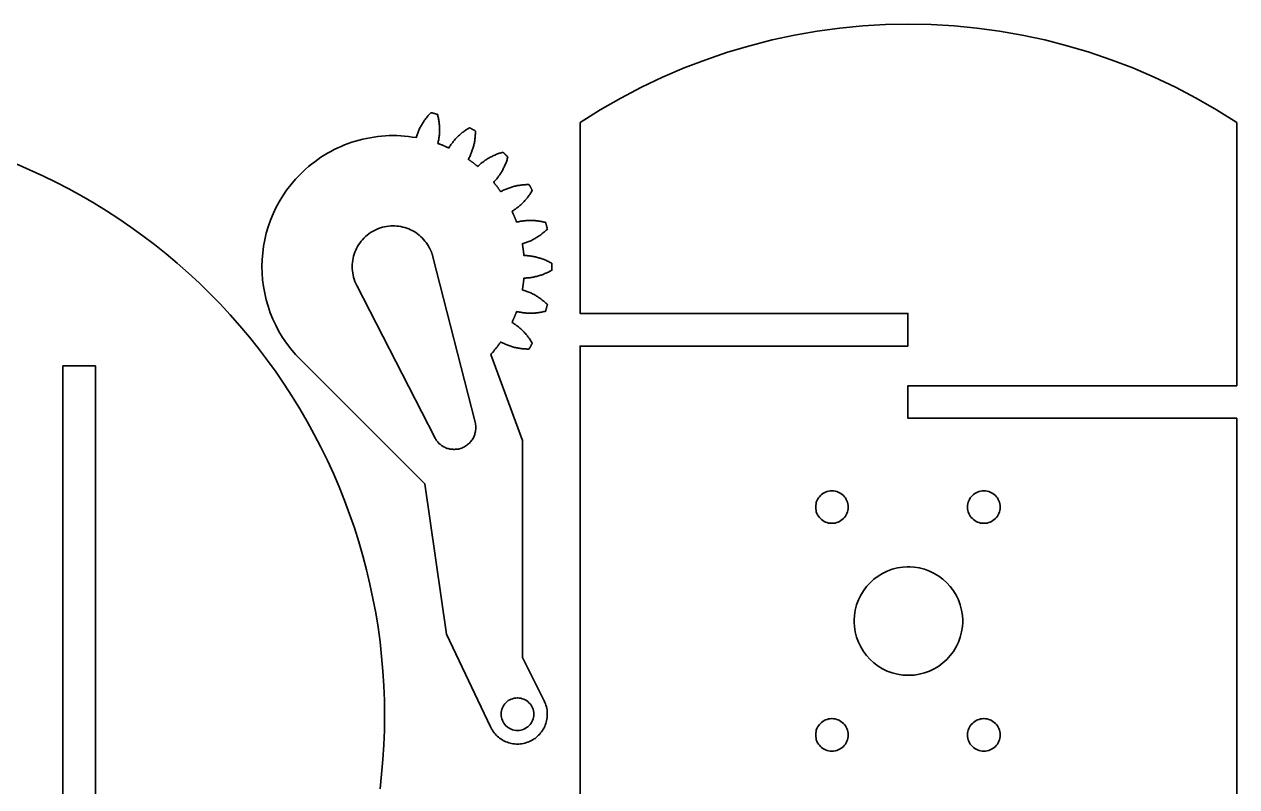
# Model space of a CAD drawing. Header units: millimetres. Extents: x 10 to 455, y -374 to -5.
# Drawn here: x 208.4 to 320.2, y -75.9 to -5.6 of the extents above; entities that cross this region are included whole.
import ezdxf

# ---------------------------------------------------------------- set-up
doc = ezdxf.new("R2010")
doc.units = ezdxf.units.MM
doc.header["$MEASUREMENT"] = 0
doc.layers.add('Layer 1', color=7, linetype='Continuous', lineweight=0)

msp = doc.modelspace()

# ---------------------------------------------------------------- linework, layer by layer
at = {"layer": 'Layer 1', "color": 7, "lineweight": 35}
for points in [[(259.66, -85.97), (259.66, -35.28), (289.86, -35.28), (289.86, -32.28), (259.66, -32.28), (259.66, -14.69), (261.51, -13.52), (263.4, -12.43), (265.32, -11.43), (267.26, -10.5), (269.24, -9.65), (271.24, -8.89), (273.25, -8.2), (275.29, -7.6), (277.35, -7.07), (279.42, -6.63), (281.5, -6.27), (283.6, -5.99), (285.69, -5.78), (287.8, -5.66), (289.91, -5.62), (292.01, -5.66), (294.12, -5.78), (296.22, -5.99), (298.31, -6.27), (300.39, -6.63), (302.46, -7.07), (304.52, -7.6), (306.56, -8.2), (308.58, -8.89), (310.58, -9.65), (312.55, -10.5), (314.5, -11.43), (316.42, -12.43), (318.3, -13.52), (320.16, -14.69), (320.16, -38.94), (289.86, -38.94), (289.86, -41.94), (289.86, -41.94), (320.16, -41.94), (320.16, -106.56)], [(207.69, -18.5), (208.92, -19.03), (210.14, -19.59), (211.35, -20.18), (212.54, -20.8), (213.72, -21.44), (214.88, -22.12), (216.03, -22.82), (217.16, -23.56), (218.27, -24.32), (219.36, -25.11), (220.44, -25.93), (221.5, -26.77), (222.54, -27.65), (223.56, -28.55), (224.55, -29.47), (225.29, -30.18), (225.53, -30.43), (225.77, -30.67), (226.49, -31.4), (227.41, -32.4), (228.31, -33.42), (229.19, -34.46), (230.03, -35.52), (230.85, -36.6), (231.64, -37.69), (232.4, -38.8), (233.13, -39.93), (233.84, -41.08), (234.51, -42.24), (235.16, -43.42), (235.78, -44.61), (236.37, -45.82), (236.93, -47.04), (237.45, -48.27), (237.95, -49.51), (238.42, -50.77), (238.86, -52.04), (239.26, -53.32), (239.64, -54.61), (239.98, -55.91), (240.29, -57.22), (240.57, -58.54), (240.82, -59.86), (241.04, -61.2), (241.22, -62.54), (241.37, -63.88), (241.49, -65.23), (241.57, -66.59), (241.62, -67.95), (241.64, -68.98), (241.64, -69.32), (241.64, -69.66), (241.62, -70.68), (241.57, -72.04), (241.49, -73.4), (241.37, -74.75), (241.22, -76.1)]]:
    msp.add_lwpolyline(points, dxfattribs=at)
msp.add_lwpolyline([(233.43, -36.05), (233, -35.55), (232.6, -35.02), (232.24, -34.49), (231.91, -33.93), (231.61, -33.37), (231.34, -32.8), (231.1, -32.21), (230.9, -31.62), (230.73, -31.01), (230.59, -30.41), (230.48, -29.8), (230.4, -29.18), (230.36, -28.56), (230.34, -27.94), (230.36, -27.32), (230.41, -26.71), (230.49, -26.09), (230.6, -25.48), (230.74, -24.88), (230.92, -24.28), (231.12, -23.69), (231.36, -23.11), (231.63, -22.55), (231.93, -21.99), (232.25, -21.45), (232.61, -20.92), (233, -20.41), (233.43, -19.91), (233.88, -19.44), (234.36, -18.98), (234.64, -18.74), (234.92, -18.51), (235.2, -18.29), (235.49, -18.08), (235.78, -17.88), (236.08, -17.69), (236.38, -17.51), (236.69, -17.34), (237, -17.18), (237.32, -17.02), (237.64, -16.88), (237.96, -16.75), (238.29, -16.62), (238.62, -16.5), (238.95, -16.4), (239.29, -16.3), (239.63, -16.22), (239.97, -16.14), (240.32, -16.08), (240.66, -16.02), (241.01, -15.97), (241.36, -15.94), (241.71, -15.91), (242.07, -15.89), (242.42, -15.89), (242.77, -15.89), (243.13, -15.91), (243.48, -15.93), (243.84, -15.97), (244.19, -16.02), (244.54, -16.07), (244.57, -15.99), (244.6, -15.9), (244.63, -15.82), (244.66, -15.73), (244.69, -15.65), (244.72, -15.56), (244.76, -15.48), (244.79, -15.4), (244.83, -15.31), (244.87, -15.23), (244.91, -15.15), (244.95, -15.07), (245, -14.99), (245.04, -14.91), (245.09, -14.84), (245.13, -14.76), (245.18, -14.68), (245.23, -14.61), (245.28, -14.53), (245.33, -14.46), (245.39, -14.39), (245.44, -14.31), (245.5, -14.24), (245.55, -14.17), (245.61, -14.1), (245.67, -14.03), (245.73, -13.97), (245.79, -13.9), (245.85, -13.84), (245.92, -13.77), (245.94, -13.78), (245.96, -13.78), (246, -13.79), (246.02, -13.8), (246.06, -13.8), (246.1, -13.82), (246.14, -13.83), (246.18, -13.84), (246.2, -13.84), (246.22, -13.85), (246.24, -13.85), (246.28, -13.86), (246.3, -13.87), (246.32, -13.87), (246.34, -13.88), (246.36, -13.89), (246.4, -13.9), (246.42, -13.9), (246.44, -13.91), (246.48, -13.92), (246.52, -13.93), (246.54, -14.02), (246.56, -14.11), (246.58, -14.2), (246.6, -14.28), (246.62, -14.37), (246.63, -14.46), (246.65, -14.55), (246.66, -14.64), (246.67, -14.73), (246.68, -14.82), (246.69, -14.91), (246.69, -15), (246.7, -15.09), (246.7, -15.18), (246.7, -15.27), (246.7, -15.36), (246.7, -15.45), (246.7, -15.54), (246.7, -15.63), (246.69, -15.72), (246.69, -15.81), (246.68, -15.9), (246.67, -15.99), (246.65, -16.08), (246.64, -16.17), (246.63, -16.26), (246.61, -16.35), (246.59, -16.44), (246.57, -16.52), (246.55, -16.61), (246.59, -16.63), (246.62, -16.64), (246.66, -16.65), (246.69, -16.66), (246.72, -16.68), (246.76, -16.69), (246.79, -16.7), (246.82, -16.71), (246.86, -16.73), (246.89, -16.74), (246.93, -16.75), (246.96, -16.77), (246.99, -16.78), (247.03, -16.8), (247.06, -16.81), (247.09, -16.82), (247.13, -16.84), (247.16, -16.85), (247.19, -16.86), (247.22, -16.88), (247.26, -16.89), (247.29, -16.91), (247.32, -16.92), (247.36, -16.94), (247.39, -16.95), (247.42, -16.97), (247.46, -16.98), (247.49, -17), (247.52, -17.01), (247.55, -17.03), (247.6, -16.95), (247.65, -16.87), (247.7, -16.8), (247.75, -16.72), (247.81, -16.65), (247.86, -16.58), (247.92, -16.51), (247.97, -16.44), (248.03, -16.37), (248.09, -16.3), (248.15, -16.23), (248.21, -16.16), (248.27, -16.1), (248.33, -16.03), (248.4, -15.97), (248.46, -15.91), (248.53, -15.85), (248.6, -15.79), (248.66, -15.73), (248.73, -15.67), (248.8, -15.61), (248.87, -15.56), (248.95, -15.5), (249.02, -15.45), (249.09, -15.4), (249.17, -15.35), (249.24, -15.3), (249.32, -15.25), (249.4, -15.2), (249.48, -15.16), (249.49, -15.17), (249.51, -15.18), (249.57, -15.21), (249.58, -15.22), (249.62, -15.24), (249.64, -15.25), (249.66, -15.26), (249.68, -15.27), (249.69, -15.28), (249.71, -15.29), (249.73, -15.3), (249.75, -15.31), (249.76, -15.32), (249.78, -15.33), (249.8, -15.34), (249.82, -15.35), (249.84, -15.36), (249.87, -15.38), (249.89, -15.39), (249.91, -15.4), (249.94, -15.42), (249.98, -15.45), (250.01, -15.47), (250.01, -15.56), (250.01, -15.65), (250.01, -15.74), (250, -15.83), (250, -15.92), (249.99, -16.01), (249.98, -16.1), (249.97, -16.19), (249.95, -16.28), (249.94, -16.37), (249.93, -16.46), (249.91, -16.55), (249.89, -16.63), (249.87, -16.72), (249.85, -16.81), (249.83, -16.9), (249.8, -16.98), (249.78, -17.07), (249.75, -17.15), (249.72, -17.24), (249.69, -17.33), (249.66, -17.41), (249.63, -17.49), (249.59, -17.58), (249.55, -17.66), (249.52, -17.74), (249.48, -17.83), (249.44, -17.91), (249.4, -17.99), (249.35, -18.07), (249.39, -18.09), (249.41, -18.11), (249.44, -18.13), (249.47, -18.15), (249.5, -18.17), (249.53, -18.19), (249.56, -18.21), (249.59, -18.24), (249.62, -18.26), (249.65, -18.28), (249.68, -18.3), (249.71, -18.32), (249.73, -18.34), (249.76, -18.37), (249.79, -18.39), (249.82, -18.41), (249.85, -18.43), (249.88, -18.45), (249.91, -18.48), (249.93, -18.5), (249.96, -18.52), (249.99, -18.54), (250.02, -18.57), (250.05, -18.59), (250.07, -18.61), (250.1, -18.63), (250.13, -18.66), (250.16, -18.68), (250.19, -18.7), (250.21, -18.73), (250.28, -18.66), (250.35, -18.6), (250.42, -18.54), (250.49, -18.49), (250.55, -18.43), (250.63, -18.37), (250.7, -18.32), (250.77, -18.26), (250.84, -18.21), (250.92, -18.16), (250.99, -18.11), (251.07, -18.06), (251.15, -18.01), (251.22, -17.97), (251.3, -17.92), (251.38, -17.88), (251.46, -17.84), (251.54, -17.8), (251.62, -17.76), (251.7, -17.72), (251.79, -17.68), (251.87, -17.65), (251.95, -17.61), (252.04, -17.58), (252.12, -17.55), (252.21, -17.52), (252.29, -17.49), (252.38, -17.47), (252.47, -17.44), (252.56, -17.42), (252.57, -17.43), (252.58, -17.45), (252.61, -17.47), (252.63, -17.49), (252.66, -17.52), (252.67, -17.53), (252.69, -17.55), (252.7, -17.56), (252.72, -17.58), (252.73, -17.59), (252.75, -17.6), (252.76, -17.62), (252.79, -17.65), (252.81, -17.66), (252.82, -17.68), (252.83, -17.69), (252.85, -17.71), (252.89, -17.75), (252.91, -17.77), (252.92, -17.78), (252.94, -17.8), (252.95, -17.81), (252.97, -17.83), (252.98, -17.84), (252.99, -17.85), (252.97, -17.94), (252.94, -18.03), (252.92, -18.12), (252.89, -18.2), (252.86, -18.29), (252.83, -18.37), (252.8, -18.46), (252.76, -18.54), (252.73, -18.62), (252.69, -18.71), (252.65, -18.79), (252.61, -18.87), (252.57, -18.95), (252.53, -19.03), (252.49, -19.11), (252.44, -19.19), (252.4, -19.26), (252.35, -19.34), (252.3, -19.42), (252.25, -19.49), (252.2, -19.57), (252.15, -19.64), (252.09, -19.71), (252.04, -19.79), (251.98, -19.86), (251.93, -19.93), (251.87, -20), (251.81, -20.06), (251.75, -20.13), (251.69, -20.2), (251.71, -20.22), (251.73, -20.25), (251.75, -20.28), (251.78, -20.31), (251.8, -20.34), (251.82, -20.36), (251.84, -20.39), (251.87, -20.42), (251.89, -20.45), (251.91, -20.48), (251.94, -20.5), (251.96, -20.53), (251.98, -20.56), (252, -20.59), (252.02, -20.62), (252.04, -20.65), (252.07, -20.68), (252.09, -20.7), (252.11, -20.73), (252.13, -20.76), (252.15, -20.79), (252.18, -20.82), (252.2, -20.85), (252.22, -20.88), (252.24, -20.91), (252.26, -20.94), (252.28, -20.97), (252.3, -21), (252.32, -21.03), (252.34, -21.06), (252.42, -21.01), (252.5, -20.97), (252.58, -20.93), (252.67, -20.89), (252.75, -20.86), (252.83, -20.82), (252.92, -20.79), (253, -20.75), (253.08, -20.72), (253.17, -20.69), (253.26, -20.66), (253.34, -20.64), (253.43, -20.61), (253.51, -20.59), (253.6, -20.56), (253.69, -20.54), (253.78, -20.52), (253.87, -20.5), (253.95, -20.49), (254.04, -20.47), (254.13, -20.46), (254.22, -20.44), (254.31, -20.43), (254.4, -20.42), (254.49, -20.41), (254.58, -20.41), (254.67, -20.4), (254.76, -20.4), (254.85, -20.4), (254.94, -20.4), (254.97, -20.43), (254.99, -20.47), (255.01, -20.5), (255.02, -20.52), (255.03, -20.54), (255.04, -20.56), (255.05, -20.57), (255.06, -20.59), (255.07, -20.61), (255.08, -20.63), (255.09, -20.65), (255.11, -20.68), (255.12, -20.7), (255.13, -20.72), (255.14, -20.74), (255.15, -20.75), (255.16, -20.77), (255.17, -20.79), (255.19, -20.83), (255.2, -20.84), (255.21, -20.86), (255.22, -20.88), (255.23, -20.9), (255.24, -20.92), (255.25, -20.93), (255.21, -21.01), (255.16, -21.09), (255.11, -21.17), (255.06, -21.24), (255.01, -21.32), (254.96, -21.39), (254.91, -21.46), (254.85, -21.54), (254.8, -21.61), (254.74, -21.68), (254.68, -21.75), (254.62, -21.81), (254.56, -21.88), (254.5, -21.95), (254.44, -22.01), (254.38, -22.08), (254.31, -22.14), (254.25, -22.2), (254.18, -22.26), (254.11, -22.32), (254.04, -22.38), (253.97, -22.44), (253.9, -22.5), (253.83, -22.55), (253.76, -22.6), (253.69, -22.66), (253.61, -22.71), (253.54, -22.76), (253.46, -22.81), (253.38, -22.86), (253.4, -22.89), (253.41, -22.92), (253.43, -22.95), (253.44, -22.99), (253.46, -23.02), (253.47, -23.05), (253.49, -23.09), (253.5, -23.12), (253.52, -23.15), (253.53, -23.19), (253.54, -23.22), (253.56, -23.25), (253.57, -23.29), (253.59, -23.32), (253.6, -23.35), (253.62, -23.39), (253.63, -23.42), (253.64, -23.45), (253.66, -23.49), (253.67, -23.52), (253.68, -23.55), (253.7, -23.59), (253.71, -23.62), (253.72, -23.65), (253.74, -23.69), (253.75, -23.72), (253.76, -23.75), (253.77, -23.79), (253.78, -23.82), (253.8, -23.86), (253.89, -23.84), (253.97, -23.82), (254.06, -23.8), (254.15, -23.78), (254.24, -23.77), (254.33, -23.76), (254.42, -23.74), (254.51, -23.73), (254.6, -23.73), (254.69, -23.72), (254.78, -23.71), (254.87, -23.71), (254.96, -23.71), (255.05, -23.7), (255.14, -23.71), (255.23, -23.71), (255.32, -23.71), (255.41, -23.72), (255.5, -23.72), (255.59, -23.73), (255.68, -23.74), (255.77, -23.75), (255.86, -23.76), (255.95, -23.78), (256.04, -23.79), (256.13, -23.81), (256.22, -23.83), (256.3, -23.85), (256.39, -23.87), (256.48, -23.89), (256.49, -23.93), (256.5, -23.95), (256.5, -23.97), (256.51, -23.99), (256.51, -24.01), (256.53, -24.05), (256.53, -24.07), (256.54, -24.09), (256.54, -24.11), (256.55, -24.15), (256.56, -24.17), (256.56, -24.19), (256.57, -24.21), (256.57, -24.23), (256.58, -24.25), (256.58, -24.27), (256.59, -24.31), (256.6, -24.33), (256.6, -24.35), (256.61, -24.37), (256.62, -24.39), (256.62, -24.41), (256.63, -24.43), (256.63, -24.45), (256.64, -24.47), (256.64, -24.49), (256.58, -24.56), (256.51, -24.62), (256.44, -24.68), (256.38, -24.74), (256.31, -24.8), (256.24, -24.86), (256.17, -24.91), (256.1, -24.97), (256.03, -25.02), (255.95, -25.08), (255.88, -25.13), (255.8, -25.18), (255.73, -25.23), (255.65, -25.28), (255.57, -25.32), (255.5, -25.37), (255.42, -25.41), (255.34, -25.46), (255.26, -25.5), (255.18, -25.54), (255.1, -25.58), (255.01, -25.62), (254.93, -25.65), (254.85, -25.69), (254.76, -25.72), (254.68, -25.75), (254.59, -25.78), (254.51, -25.81), (254.42, -25.84), (254.33, -25.87), (254.34, -25.9), (254.35, -25.94), (254.35, -25.97), (254.36, -26.01), (254.37, -26.04), (254.37, -26.08), (254.38, -26.11), (254.38, -26.15), (254.39, -26.19), (254.39, -26.22), (254.4, -26.26), (254.4, -26.29), (254.41, -26.33), (254.41, -26.36), (254.42, -26.4), (254.42, -26.44), (254.43, -26.47), (254.43, -26.51), (254.44, -26.54), (254.44, -26.58), (254.44, -26.62), (254.45, -26.65), (254.45, -26.69), (254.46, -26.72), (254.46, -26.76), (254.46, -26.8), (254.47, -26.83), (254.47, -26.87), (254.47, -26.9), (254.48, -26.94), (254.57, -26.94), (254.66, -26.95), (254.75, -26.95), (254.84, -26.96), (254.93, -26.97), (255.02, -26.98), (255.11, -26.99), (255.2, -27), (255.29, -27.02), (255.38, -27.04), (255.46, -27.05), (255.55, -27.07), (255.64, -27.1), (255.73, -27.12), (255.81, -27.14), (255.9, -27.17), (255.99, -27.19), (256.07, -27.22), (256.16, -27.25), (256.24, -27.28), (256.33, -27.31), (256.41, -27.35), (256.49, -27.38), (256.58, -27.42), (256.66, -27.46), (256.74, -27.5), (256.82, -27.54), (256.9, -27.58), (256.98, -27.62), (257.06, -27.67), (257.06, -27.69), (257.06, -27.73), (257.06, -27.77), (257.06, -27.81), (257.06, -27.83), (257.06, -27.9), (257.06, -27.92), (257.06, -27.94), (257.06, -27.96), (257.06, -28), (257.06, -28.02), (257.06, -28.04), (257.06, -28.06), (257.06, -28.12), (257.06, -28.14), (257.06, -28.19), (257.06, -28.23), (257.06, -28.27), (257.06, -28.29), (256.98, -28.33), (256.9, -28.38), (256.82, -28.42), (256.74, -28.46), (256.66, -28.5), (256.58, -28.54), (256.49, -28.57), (256.41, -28.61), (256.33, -28.64), (256.24, -28.68), (256.16, -28.71), (256.07, -28.74), (255.99, -28.76), (255.9, -28.79), (255.81, -28.82), (255.73, -28.84), (255.64, -28.86), (255.55, -28.88), (255.46, -28.9), (255.38, -28.92), (255.29, -28.94), (255.2, -28.95), (255.11, -28.97), (255.02, -28.98), (254.93, -28.99), (254.84, -29), (254.75, -29), (254.66, -29.01), (254.57, -29.02), (254.48, -29.02), (254.47, -29.05), (254.47, -29.09), (254.47, -29.13), (254.46, -29.16), (254.46, -29.2), (254.46, -29.23), (254.45, -29.27), (254.45, -29.31), (254.44, -29.34), (254.44, -29.38), (254.44, -29.41), (254.43, -29.45), (254.43, -29.49), (254.42, -29.52), (254.42, -29.56), (254.41, -29.59), (254.41, -29.63), (254.4, -29.66), (254.4, -29.7), (254.39, -29.74), (254.39, -29.77), (254.38, -29.81), (254.38, -29.84), (254.37, -29.88), (254.37, -29.91), (254.36, -29.95), (254.35, -29.99), (254.35, -30.02), (254.34, -30.06), (254.33, -30.09), (254.42, -30.12), (254.51, -30.15), (254.59, -30.18), (254.68, -30.21), (254.76, -30.24), (254.85, -30.27), (254.93, -30.31), (255.01, -30.34), (255.1, -30.38), (255.18, -30.42), (255.26, -30.46), (255.34, -30.5), (255.42, -30.54), (255.5, -30.59), (255.57, -30.63), (255.65, -30.68), (255.73, -30.73), (255.8, -30.78), (255.88, -30.83), (255.95, -30.88), (256.03, -30.93), (256.1, -30.99), (256.17, -31.04), (256.24, -31.1), (256.31, -31.16), (256.38, -31.22), (256.44, -31.28), (256.51, -31.34), (256.58, -31.4), (256.64, -31.46), (256.64, -31.49), (256.63, -31.5), (256.63, -31.53), (256.62, -31.55), (256.62, -31.57), (256.61, -31.59), (256.6, -31.6), (256.59, -31.65), (256.59, -31.67), (256.58, -31.69), (256.58, -31.7), (256.57, -31.73), (256.57, -31.75), (256.56, -31.77), (256.56, -31.79), (256.55, -31.8), (256.54, -31.85), (256.54, -31.86), (256.53, -31.89), (256.53, -31.9), (256.51, -31.95), (256.51, -31.96), (256.5, -31.98), (256.5, -32), (256.49, -32.02), (256.48, -32.06), (256.39, -32.09), (256.3, -32.11), (256.22, -32.13), (256.13, -32.15), (256.04, -32.16), (255.95, -32.18), (255.86, -32.19), (255.77, -32.21), (255.68, -32.22), (255.59, -32.23), (255.5, -32.24), (255.41, -32.24), (255.32, -32.25), (255.23, -32.25), (255.14, -32.25), (255.05, -32.25), (254.96, -32.25), (254.87, -32.25), (254.78, -32.25), (254.69, -32.24), (254.6, -32.23), (254.51, -32.22), (254.42, -32.21), (254.33, -32.2), (254.24, -32.19), (254.15, -32.17), (254.06, -32.16), (253.97, -32.14), (253.89, -32.12), (253.8, -32.1), (253.78, -32.14), (253.77, -32.17), (253.76, -32.2), (253.75, -32.24), (253.74, -32.27), (253.72, -32.3), (253.71, -32.34), (253.7, -32.37), (253.68, -32.4), (253.67, -32.44), (253.66, -32.47), (253.64, -32.5), (253.63, -32.54), (253.62, -32.57), (253.6, -32.61), (253.59, -32.64), (253.57, -32.67), (253.56, -32.7), (253.54, -32.74), (253.53, -32.77), (253.52, -32.8), (253.5, -32.84), (253.49, -32.87), (253.47, -32.9), (253.46, -32.94), (253.44, -32.97), (253.43, -33), (253.41, -33.04), (253.4, -33.07), (253.38, -33.1), (253.46, -33.15), (253.54, -33.2), (253.61, -33.25), (253.69, -33.3), (253.76, -33.35), (253.83, -33.41), (253.9, -33.46), (253.97, -33.52), (254.04, -33.58), (254.11, -33.63), (254.18, -33.69), (254.25, -33.75), (254.31, -33.82), (254.38, -33.88), (254.44, -33.94), (254.5, -34.01), (254.56, -34.08), (254.62, -34.14), (254.68, -34.21), (254.74, -34.28), (254.8, -34.35), (254.85, -34.42), (254.91, -34.49), (254.96, -34.57), (255.01, -34.64), (255.06, -34.72), (255.11, -34.79), (255.16, -34.87), (255.21, -34.95), (255.25, -35.02), (255.24, -35.04), (255.23, -35.06), (255.22, -35.08), (255.21, -35.1), (255.2, -35.11), (255.19, -35.13), (255.16, -35.19), (255.15, -35.2), (255.14, -35.22), (255.13, -35.24), (255.12, -35.26), (255.11, -35.28), (255.09, -35.31), (255.08, -35.33), (255.07, -35.35), (255.06, -35.37), (255.05, -35.38), (255.04, -35.4), (255.03, -35.42), (255.02, -35.44), (255.01, -35.45), (254.99, -35.49), (254.97, -35.53), (254.94, -35.56), (254.85, -35.56), (254.76, -35.56), (254.67, -35.55), (254.58, -35.55), (254.49, -35.54), (254.4, -35.54), (254.31, -35.53), (254.22, -35.51), (254.13, -35.5), (254.04, -35.49), (253.95, -35.47), (253.87, -35.45), (253.78, -35.44), (253.69, -35.42), (253.6, -35.4), (253.51, -35.37), (253.43, -35.35), (253.34, -35.32), (253.26, -35.3), (253.17, -35.27), (253.08, -35.24), (253, -35.2), (252.92, -35.17), (252.83, -35.14), (252.75, -35.1), (252.67, -35.06), (252.58, -35.03), (252.5, -34.99), (252.42, -34.95), (252.34, -34.9), (252.32, -34.94), (252.29, -34.98), (252.26, -35.02), (252.23, -35.06), (252.2, -35.1), (252.17, -35.14), (252.14, -35.18), (252.11, -35.22), (252.08, -35.26), (252.05, -35.3), (252.03, -35.34), (251.99, -35.38), (251.97, -35.41), (251.94, -35.45), (251.9, -35.49), (251.87, -35.53), (251.84, -35.57), (251.81, -35.6), (251.78, -35.64), (251.75, -35.68), (251.72, -35.72), (251.69, -35.76), (251.66, -35.79), (251.63, -35.83), (251.59, -35.87), (251.56, -35.9), (251.53, -35.94), (251.5, -35.98), (251.46, -36.01), (251.43, -36.05), (254.34, -43.98), (254.34, -63.98), (256.34, -67.98), (256.41, -68.12), (256.46, -68.25), (256.51, -68.39), (256.55, -68.54), (256.58, -68.68), (256.61, -68.82), (256.62, -68.96), (256.63, -69.1), (256.63, -69.25), (256.63, -69.39), (256.62, -69.53), (256.59, -69.67), (256.57, -69.81), (256.53, -69.94), (256.49, -70.08), (256.44, -70.21), (256.39, -70.34), (256.33, -70.47), (256.26, -70.59), (256.19, -70.71), (256.11, -70.83), (256.02, -70.94), (255.93, -71.05), (255.83, -71.15), (255.72, -71.25), (255.61, -71.35), (255.5, -71.44), (255.37, -71.52), (255.25, -71.6), (255.11, -71.67), (254.98, -71.73), (254.84, -71.79), (254.71, -71.83), (254.57, -71.87), (254.44, -71.9), (254.3, -71.93), (254.16, -71.95), (254.02, -71.96), (253.88, -71.96), (253.75, -71.96), (253.61, -71.95), (253.47, -71.93), (253.34, -71.9), (253.21, -71.87), (253.08, -71.84), (252.95, -71.8), (252.82, -71.75), (252.7, -71.69), (252.57, -71.63), (252.46, -71.56), (252.34, -71.49), (252.23, -71.41), (252.12, -71.32), (252.02, -71.23), (251.92, -71.13), (251.82, -71.03), (251.73, -70.92), (251.65, -70.81), (251.57, -70.69), (251.49, -70.57), (251.42, -70.44), (251.42, -70.44), (251.42, -70.44), (251.42, -70.43), (251.42, -70.43), (251.42, -70.43), (251.42, -70.43), (251.42, -70.43), (251.42, -70.43), (251.42, -70.42), (251.41, -70.42), (251.41, -70.42), (251.41, -70.42), (251.41, -70.41), (251.41, -70.41), (251.41, -70.41), (251.41, -70.41), (251.41, -70.41), (251.41, -70.4), (251.4, -70.4), (251.4, -70.4), (251.4, -70.4), (251.4, -70.4), (251.4, -70.39), (251.4, -70.39), (251.4, -70.39), (251.4, -70.39), (247.34, -61.84), (245.34, -47.98), (233.43, -36.05)], close=True, dxfattribs=at)
at = {"layer": 'Layer 1', "color": 1, "lineweight": 35}
for points in [[(249.98, -42.31), (246.09, -27.05), (246.08, -27.02), (246.07, -26.99), (246.07, -26.97), (246.06, -26.94), (246.05, -26.91), (246.04, -26.89), (246.04, -26.86), (246.03, -26.84), (246.02, -26.81), (246.01, -26.78), (246, -26.76), (245.99, -26.73), (245.99, -26.71), (245.98, -26.68), (245.97, -26.66), (245.96, -26.63), (245.95, -26.6), (245.94, -26.58), (245.93, -26.55), (245.92, -26.53), (245.91, -26.5), (245.89, -26.48), (245.88, -26.45), (245.87, -26.43), (245.86, -26.4), (245.85, -26.38), (245.84, -26.35), (245.83, -26.33), (245.81, -26.31), (245.8, -26.28), (245.79, -26.26), (245.69, -26.08), (245.59, -25.91), (245.48, -25.75), (245.36, -25.6), (245.24, -25.45), (245.1, -25.31), (244.96, -25.18), (244.82, -25.06), (244.67, -24.94), (244.52, -24.83), (244.36, -24.73), (244.19, -24.64), (244.03, -24.56), (243.86, -24.48), (243.68, -24.42), (243.5, -24.36), (243.32, -24.31), (243.14, -24.27), (242.96, -24.24), (242.77, -24.22), (242.58, -24.21), (242.39, -24.2), (242.21, -24.21), (242.02, -24.23), (241.83, -24.25), (241.64, -24.29), (241.45, -24.33), (241.27, -24.39), (241.08, -24.45), (240.9, -24.53), (240.71, -24.62), (240.53, -24.72), (240.35, -24.83), (240.19, -24.94), (240.03, -25.07), (239.88, -25.2), (239.74, -25.34), (239.6, -25.48), (239.48, -25.63), (239.36, -25.79), (239.25, -25.95), (239.15, -26.11), (239.06, -26.29), (238.98, -26.46), (238.9, -26.64), (238.84, -26.82), (238.78, -27.01), (238.74, -27.19), (238.7, -27.38), (238.68, -27.58), (238.66, -27.77), (238.66, -27.96), (238.66, -28.16), (238.68, -28.35), (238.7, -28.55), (238.74, -28.75), (238.78, -28.94), (238.84, -29.13), (238.91, -29.32), (238.98, -29.51), (239.07, -29.7), (246.26, -43.72), (246.3, -43.8), (246.35, -43.87), (246.39, -43.95), (246.45, -44.02), (246.5, -44.09), (246.56, -44.15), (246.62, -44.21), (246.68, -44.28), (246.75, -44.33), (246.81, -44.39), (246.88, -44.44), (246.95, -44.49), (247.03, -44.53), (247.1, -44.57), (247.18, -44.61), (247.25, -44.65), (247.33, -44.68), (247.41, -44.71), (247.5, -44.73), (247.58, -44.75), (247.66, -44.77), (247.75, -44.79), (247.83, -44.8), (247.92, -44.8), (248.01, -44.81), (248.09, -44.81), (248.18, -44.8), (248.27, -44.79), (248.36, -44.78), (248.45, -44.77), (248.54, -44.75), (248.64, -44.71), (248.75, -44.68), (248.85, -44.64), (248.94, -44.59), (249.04, -44.54), (249.13, -44.49), (249.21, -44.43), (249.29, -44.37), (249.37, -44.3), (249.45, -44.23), (249.52, -44.15), (249.59, -44.08), (249.65, -44), (249.71, -43.91), (249.77, -43.83), (249.82, -43.74), (249.86, -43.64), (249.9, -43.55), (249.94, -43.45), (249.97, -43.35), (249.99, -43.25), (250.02, -43.15), (250.03, -43.05), (250.04, -42.95), (250.05, -42.84), (250.04, -42.73), (250.04, -42.63), (250.03, -42.52), (250.01, -42.41), (249.98, -42.31)], [(211.99, -37.12), (214.99, -37.12), (214.99, -101.52), (211.99, -101.52), (211.99, -37.12)], [(282.86, -51.62), (282.82, -51.62), (282.7, -51.61), (282.55, -51.59), (282.41, -51.55), (282.27, -51.5), (282.14, -51.44), (282.02, -51.37), (281.9, -51.28), (281.8, -51.18), (281.7, -51.08), (281.61, -50.96), (281.54, -50.84), (281.47, -50.71), (281.42, -50.57), (281.39, -50.43), (281.36, -50.28), (281.36, -50.16), (281.36, -50.12), (281.36, -50.08), (281.36, -49.97), (281.39, -49.82), (281.42, -49.68), (281.47, -49.54), (281.54, -49.41), (281.61, -49.28), (281.7, -49.17), (281.8, -49.06), (281.9, -48.97), (282.02, -48.88), (282.14, -48.8), (282.27, -48.74), (282.41, -48.69), (282.55, -48.65), (282.7, -48.63), (282.82, -48.62), (282.86, -48.62), (282.89, -48.62), (283.01, -48.63), (283.16, -48.65), (283.3, -48.69), (283.44, -48.74), (283.57, -48.8), (283.69, -48.88), (283.81, -48.97), (283.92, -49.06), (284.01, -49.17), (284.1, -49.28), (284.18, -49.41), (284.24, -49.54), (284.29, -49.68), (284.33, -49.82), (284.35, -49.97), (284.36, -50.08), (284.36, -50.12), (284.36, -50.16), (284.35, -50.28), (284.33, -50.43), (284.29, -50.57), (284.24, -50.71), (284.18, -50.84), (284.1, -50.96), (284.01, -51.08), (283.92, -51.18), (283.81, -51.28), (283.69, -51.37), (283.57, -51.44), (283.44, -51.5), (283.3, -51.55), (283.16, -51.59), (283.01, -51.61), (282.89, -51.62), (282.86, -51.62)], [(282.86, -51.62), (282.82, -51.62), (282.7, -51.61), (282.55, -51.59), (282.41, -51.55), (282.27, -51.5), (282.14, -51.44), (282.02, -51.37), (281.9, -51.28), (281.8, -51.18), (281.7, -51.08), (281.61, -50.96), (281.54, -50.84), (281.47, -50.71), (281.42, -50.57), (281.39, -50.43), (281.36, -50.28), (281.36, -50.16), (281.36, -50.12), (281.36, -50.08), (281.36, -49.97), (281.39, -49.82), (281.42, -49.68), (281.47, -49.54), (281.54, -49.41), (281.61, -49.28), (281.7, -49.17), (281.8, -49.06), (281.9, -48.97), (282.02, -48.88), (282.14, -48.8), (282.27, -48.74), (282.41, -48.69), (282.55, -48.65), (282.7, -48.63), (282.82, -48.62), (282.86, -48.62), (282.89, -48.62), (283.01, -48.63), (283.16, -48.65), (283.3, -48.69), (283.44, -48.74), (283.57, -48.8), (283.69, -48.88), (283.81, -48.97), (283.92, -49.06), (284.01, -49.17), (284.1, -49.28), (284.18, -49.41), (284.24, -49.54), (284.29, -49.68), (284.33, -49.82), (284.35, -49.97), (284.36, -50.08), (284.36, -50.12), (284.36, -50.16), (284.35, -50.28), (284.33, -50.43), (284.29, -50.57), (284.24, -50.71), (284.18, -50.84), (284.1, -50.96), (284.01, -51.08), (283.92, -51.18), (283.81, -51.28), (283.69, -51.37), (283.57, -51.44), (283.44, -51.5), (283.3, -51.55), (283.16, -51.59), (283.01, -51.61), (282.89, -51.62), (282.86, -51.62)], [(296.86, -51.62), (296.82, -51.62), (296.7, -51.61), (296.55, -51.59), (296.41, -51.55), (296.27, -51.5), (296.14, -51.44), (296.02, -51.37), (295.9, -51.28), (295.8, -51.18), (295.7, -51.08), (295.61, -50.96), (295.54, -50.84), (295.47, -50.71), (295.42, -50.57), (295.39, -50.43), (295.36, -50.28), (295.36, -50.16), (295.36, -50.12), (295.36, -50.08), (295.36, -49.97), (295.39, -49.82), (295.42, -49.68), (295.47, -49.54), (295.54, -49.41), (295.61, -49.28), (295.7, -49.17), (295.8, -49.06), (295.9, -48.97), (296.02, -48.88), (296.14, -48.8), (296.27, -48.74), (296.41, -48.69), (296.55, -48.65), (296.7, -48.63), (296.82, -48.62), (296.86, -48.62), (296.89, -48.62), (297.01, -48.63), (297.16, -48.65), (297.3, -48.69), (297.44, -48.74), (297.57, -48.8), (297.69, -48.88), (297.81, -48.97), (297.92, -49.06), (298.01, -49.17), (298.1, -49.28), (298.18, -49.41), (298.24, -49.54), (298.29, -49.68), (298.33, -49.82), (298.35, -49.97), (298.36, -50.08), (298.36, -50.12), (298.36, -50.16), (298.35, -50.28), (298.33, -50.43), (298.29, -50.57), (298.24, -50.71), (298.18, -50.84), (298.1, -50.96), (298.01, -51.08), (297.92, -51.18), (297.81, -51.28), (297.69, -51.37), (297.57, -51.44), (297.44, -51.5), (297.3, -51.55), (297.16, -51.59), (297.01, -51.61), (296.89, -51.62), (296.86, -51.62)], [(296.86, -51.62), (296.82, -51.62), (296.7, -51.61), (296.55, -51.59), (296.41, -51.55), (296.27, -51.5), (296.14, -51.44), (296.02, -51.37), (295.9, -51.28), (295.8, -51.18), (295.7, -51.08), (295.61, -50.96), (295.54, -50.84), (295.47, -50.71), (295.42, -50.57), (295.39, -50.43), (295.36, -50.28), (295.36, -50.16), (295.36, -50.12), (295.36, -50.08), (295.36, -49.97), (295.39, -49.82), (295.42, -49.68), (295.47, -49.54), (295.54, -49.41), (295.61, -49.28), (295.7, -49.17), (295.8, -49.06), (295.9, -48.97), (296.02, -48.88), (296.14, -48.8), (296.27, -48.74), (296.41, -48.69), (296.55, -48.65), (296.7, -48.63), (296.82, -48.62), (296.86, -48.62), (296.89, -48.62), (297.01, -48.63), (297.16, -48.65), (297.3, -48.69), (297.44, -48.74), (297.57, -48.8), (297.69, -48.88), (297.81, -48.97), (297.92, -49.06), (298.01, -49.17), (298.1, -49.28), (298.18, -49.41), (298.24, -49.54), (298.29, -49.68), (298.33, -49.82), (298.35, -49.97), (298.36, -50.08), (298.36, -50.12), (298.36, -50.16), (298.35, -50.28), (298.33, -50.43), (298.29, -50.57), (298.24, -50.71), (298.18, -50.84), (298.1, -50.96), (298.01, -51.08), (297.92, -51.18), (297.81, -51.28), (297.69, -51.37), (297.57, -51.44), (297.44, -51.5), (297.3, -51.55), (297.16, -51.59), (297.01, -51.61), (296.89, -51.62), (296.86, -51.62)], [(289.91, -65.62), (289.78, -65.62), (289.39, -65.6), (288.9, -65.52), (288.42, -65.4), (287.96, -65.23), (287.52, -65.02), (287.11, -64.77), (286.73, -64.48), (286.37, -64.16), (286.05, -63.8), (285.76, -63.42), (285.51, -63.01), (285.3, -62.57), (285.13, -62.11), (285.01, -61.63), (284.93, -61.13), (284.91, -60.75), (284.91, -60.62), (284.91, -60.5), (284.93, -60.11), (285.01, -59.61), (285.13, -59.14), (285.3, -58.68), (285.51, -58.24), (285.76, -57.83), (286.05, -57.44), (286.37, -57.09), (286.73, -56.76), (287.11, -56.48), (287.52, -56.23), (287.96, -56.02), (288.42, -55.85), (288.9, -55.72), (289.39, -55.65), (289.78, -55.62), (289.91, -55.62), (290.03, -55.62), (290.42, -55.65), (290.91, -55.72), (291.39, -55.85), (291.85, -56.02), (292.29, -56.23), (292.7, -56.48), (293.09, -56.76), (293.44, -57.09), (293.76, -57.44), (294.05, -57.83), (294.3, -58.24), (294.51, -58.68), (294.68, -59.14), (294.8, -59.61), (294.88, -60.11), (294.91, -60.5), (294.91, -60.62), (294.91, -60.75), (294.88, -61.13), (294.8, -61.63), (294.68, -62.11), (294.51, -62.57), (294.3, -63.01), (294.05, -63.42), (293.76, -63.8), (293.44, -64.16), (293.09, -64.48), (292.7, -64.77), (292.29, -65.02), (291.85, -65.23), (291.39, -65.4), (290.91, -65.52), (290.42, -65.6), (290.03, -65.62), (289.91, -65.62)], [(289.91, -65.62), (289.78, -65.62), (289.39, -65.6), (288.9, -65.52), (288.42, -65.4), (287.96, -65.23), (287.52, -65.02), (287.11, -64.77), (286.73, -64.48), (286.37, -64.16), (286.05, -63.8), (285.76, -63.42), (285.51, -63.01), (285.3, -62.57), (285.13, -62.11), (285.01, -61.63), (284.93, -61.13), (284.91, -60.75), (284.91, -60.62), (284.91, -60.5), (284.93, -60.11), (285.01, -59.61), (285.13, -59.14), (285.3, -58.68), (285.51, -58.24), (285.76, -57.83), (286.05, -57.44), (286.37, -57.09), (286.73, -56.76), (287.11, -56.48), (287.52, -56.23), (287.96, -56.02), (288.42, -55.85), (288.9, -55.72), (289.39, -55.65), (289.78, -55.62), (289.91, -55.62), (290.03, -55.62), (290.42, -55.65), (290.91, -55.72), (291.39, -55.85), (291.85, -56.02), (292.29, -56.23), (292.7, -56.48), (293.09, -56.76), (293.44, -57.09), (293.76, -57.44), (294.05, -57.83), (294.3, -58.24), (294.51, -58.68), (294.68, -59.14), (294.8, -59.61), (294.88, -60.11), (294.91, -60.5), (294.91, -60.62), (294.91, -60.75), (294.88, -61.13), (294.8, -61.63), (294.68, -62.11), (294.51, -62.57), (294.3, -63.01), (294.05, -63.42), (293.76, -63.8), (293.44, -64.16), (293.09, -64.48), (292.7, -64.77), (292.29, -65.02), (291.85, -65.23), (291.39, -65.4), (290.91, -65.52), (290.42, -65.6), (290.03, -65.62), (289.91, -65.62)], [(253.88, -70.71), (253.84, -70.71), (253.73, -70.7), (253.58, -70.68), (253.44, -70.64), (253.3, -70.59), (253.17, -70.53), (253.04, -70.45), (252.93, -70.37), (252.82, -70.27), (252.73, -70.16), (252.64, -70.05), (252.56, -69.92), (252.5, -69.79), (252.45, -69.65), (252.41, -69.51), (252.39, -69.36), (252.38, -69.25), (252.38, -69.21), (252.38, -69.17), (252.39, -69.05), (252.41, -68.91), (252.45, -68.76), (252.5, -68.62), (252.56, -68.49), (252.64, -68.37), (252.73, -68.25), (252.82, -68.15), (252.93, -68.05), (253.04, -67.96), (253.17, -67.89), (253.3, -67.83), (253.44, -67.78), (253.58, -67.74), (253.73, -67.72), (253.84, -67.71), (253.88, -67.71), (253.92, -67.71), (254.04, -67.72), (254.19, -67.74), (254.33, -67.78), (254.47, -67.83), (254.6, -67.89), (254.72, -67.96), (254.84, -68.05), (254.94, -68.15), (255.04, -68.25), (255.13, -68.37), (255.2, -68.49), (255.27, -68.62), (255.32, -68.76), (255.35, -68.91), (255.38, -69.05), (255.38, -69.17), (255.38, -69.21), (255.38, -69.25), (255.38, -69.36), (255.35, -69.51), (255.32, -69.65), (255.27, -69.79), (255.2, -69.92), (255.13, -70.05), (255.04, -70.16), (254.94, -70.27), (254.84, -70.37), (254.72, -70.45), (254.6, -70.53), (254.47, -70.59), (254.33, -70.64), (254.19, -70.68), (254.04, -70.7), (253.92, -70.71), (253.88, -70.71)], [(253.88, -70.71), (253.84, -70.71), (253.73, -70.7), (253.58, -70.68), (253.44, -70.64), (253.3, -70.59), (253.17, -70.53), (253.04, -70.45), (252.93, -70.37), (252.82, -70.27), (252.73, -70.16), (252.64, -70.05), (252.56, -69.92), (252.5, -69.79), (252.45, -69.65), (252.41, -69.51), (252.39, -69.36), (252.38, -69.25), (252.38, -69.21), (252.38, -69.17), (252.39, -69.05), (252.41, -68.91), (252.45, -68.76), (252.5, -68.62), (252.56, -68.49), (252.64, -68.37), (252.73, -68.25), (252.82, -68.15), (252.93, -68.05), (253.04, -67.96), (253.17, -67.89), (253.3, -67.83), (253.44, -67.78), (253.58, -67.74), (253.73, -67.72), (253.84, -67.71), (253.88, -67.71), (253.92, -67.71), (254.04, -67.72), (254.19, -67.74), (254.33, -67.78), (254.47, -67.83), (254.6, -67.89), (254.72, -67.96), (254.84, -68.05), (254.94, -68.15), (255.04, -68.25), (255.13, -68.37), (255.2, -68.49), (255.27, -68.62), (255.32, -68.76), (255.35, -68.91), (255.38, -69.05), (255.38, -69.17), (255.38, -69.21), (255.38, -69.25), (255.38, -69.36), (255.35, -69.51), (255.32, -69.65), (255.27, -69.79), (255.2, -69.92), (255.13, -70.05), (255.04, -70.16), (254.94, -70.27), (254.84, -70.37), (254.72, -70.45), (254.6, -70.53), (254.47, -70.59), (254.33, -70.64), (254.19, -70.68), (254.04, -70.7), (253.92, -70.71), (253.88, -70.71)], [(282.86, -72.62), (282.82, -72.62), (282.7, -72.61), (282.55, -72.59), (282.41, -72.55), (282.27, -72.5), (282.14, -72.44), (282.02, -72.37), (281.9, -72.28), (281.8, -72.18), (281.7, -72.08), (281.61, -71.96), (281.54, -71.84), (281.47, -71.71), (281.42, -71.57), (281.39, -71.43), (281.36, -71.28), (281.36, -71.16), (281.36, -71.12), (281.36, -71.08), (281.36, -70.97), (281.39, -70.82), (281.42, -70.68), (281.47, -70.54), (281.54, -70.41), (281.61, -70.28), (281.7, -70.17), (281.8, -70.06), (281.9, -69.97), (282.02, -69.88), (282.14, -69.8), (282.27, -69.74), (282.41, -69.69), (282.55, -69.65), (282.7, -69.63), (282.82, -69.62), (282.86, -69.62), (282.89, -69.62), (283.01, -69.63), (283.16, -69.65), (283.3, -69.69), (283.44, -69.74), (283.57, -69.8), (283.69, -69.88), (283.81, -69.97), (283.92, -70.06), (284.01, -70.17), (284.1, -70.28), (284.18, -70.41), (284.24, -70.54), (284.29, -70.68), (284.33, -70.82), (284.35, -70.97), (284.36, -71.08), (284.36, -71.12), (284.36, -71.16), (284.35, -71.28), (284.33, -71.43), (284.29, -71.57), (284.24, -71.71), (284.18, -71.84), (284.1, -71.96), (284.01, -72.08), (283.92, -72.18), (283.81, -72.28), (283.69, -72.37), (283.57, -72.44), (283.44, -72.5), (283.3, -72.55), (283.16, -72.59), (283.01, -72.61), (282.89, -72.62), (282.86, -72.62)], [(282.86, -72.62), (282.82, -72.62), (282.7, -72.61), (282.55, -72.59), (282.41, -72.55), (282.27, -72.5), (282.14, -72.44), (282.02, -72.37), (281.9, -72.28), (281.8, -72.18), (281.7, -72.08), (281.61, -71.96), (281.54, -71.84), (281.47, -71.71), (281.42, -71.57), (281.39, -71.43), (281.36, -71.28), (281.36, -71.16), (281.36, -71.12), (281.36, -71.08), (281.36, -70.97), (281.39, -70.82), (281.42, -70.68), (281.47, -70.54), (281.54, -70.41), (281.61, -70.28), (281.7, -70.17), (281.8, -70.06), (281.9, -69.97), (282.02, -69.88), (282.14, -69.8), (282.27, -69.74), (282.41, -69.69), (282.55, -69.65), (282.7, -69.63), (282.82, -69.62), (282.86, -69.62), (282.89, -69.62), (283.01, -69.63), (283.16, -69.65), (283.3, -69.69), (283.44, -69.74), (283.57, -69.8), (283.69, -69.88), (283.81, -69.97), (283.92, -70.06), (284.01, -70.17), (284.1, -70.28), (284.18, -70.41), (284.24, -70.54), (284.29, -70.68), (284.33, -70.82), (284.35, -70.97), (284.36, -71.08), (284.36, -71.12), (284.36, -71.16), (284.35, -71.28), (284.33, -71.43), (284.29, -71.57), (284.24, -71.71), (284.18, -71.84), (284.1, -71.96), (284.01, -72.08), (283.92, -72.18), (283.81, -72.28), (283.69, -72.37), (283.57, -72.44), (283.44, -72.5), (283.3, -72.55), (283.16, -72.59), (283.01, -72.61), (282.89, -72.62), (282.86, -72.62)], [(296.86, -72.62), (296.82, -72.62), (296.7, -72.61), (296.55, -72.59), (296.41, -72.55), (296.27, -72.5), (296.14, -72.44), (296.02, -72.37), (295.9, -72.28), (295.8, -72.18), (295.7, -72.08), (295.61, -71.96), (295.54, -71.84), (295.47, -71.71), (295.42, -71.57), (295.39, -71.43), (295.36, -71.28), (295.36, -71.16), (295.36, -71.12), (295.36, -71.08), (295.36, -70.97), (295.39, -70.82), (295.42, -70.68), (295.47, -70.54), (295.54, -70.41), (295.61, -70.28), (295.7, -70.17), (295.8, -70.06), (295.9, -69.97), (296.02, -69.88), (296.14, -69.8), (296.27, -69.74), (296.41, -69.69), (296.55, -69.65), (296.7, -69.63), (296.82, -69.62), (296.86, -69.62), (296.89, -69.62), (297.01, -69.63), (297.16, -69.65), (297.3, -69.69), (297.44, -69.74), (297.57, -69.8), (297.69, -69.88), (297.81, -69.97), (297.92, -70.06), (298.01, -70.17), (298.1, -70.28), (298.18, -70.41), (298.24, -70.54), (298.29, -70.68), (298.33, -70.82), (298.35, -70.97), (298.36, -71.08), (298.36, -71.12), (298.36, -71.16), (298.35, -71.28), (298.33, -71.43), (298.29, -71.57), (298.24, -71.71), (298.18, -71.84), (298.1, -71.96), (298.01, -72.08), (297.92, -72.18), (297.81, -72.28), (297.69, -72.37), (297.57, -72.44), (297.44, -72.5), (297.3, -72.55), (297.16, -72.59), (297.01, -72.61), (296.89, -72.62), (296.86, -72.62)], [(296.86, -72.62), (296.82, -72.62), (296.7, -72.61), (296.55, -72.59), (296.41, -72.55), (296.27, -72.5), (296.14, -72.44), (296.02, -72.37), (295.9, -72.28), (295.8, -72.18), (295.7, -72.08), (295.61, -71.96), (295.54, -71.84), (295.47, -71.71), (295.42, -71.57), (295.39, -71.43), (295.36, -71.28), (295.36, -71.16), (295.36, -71.12), (295.36, -71.08), (295.36, -70.97), (295.39, -70.82), (295.42, -70.68), (295.47, -70.54), (295.54, -70.41), (295.61, -70.28), (295.7, -70.17), (295.8, -70.06), (295.9, -69.97), (296.02, -69.88), (296.14, -69.8), (296.27, -69.74), (296.41, -69.69), (296.55, -69.65), (296.7, -69.63), (296.82, -69.62), (296.86, -69.62), (296.89, -69.62), (297.01, -69.63), (297.16, -69.65), (297.3, -69.69), (297.44, -69.74), (297.57, -69.8), (297.69, -69.88), (297.81, -69.97), (297.92, -70.06), (298.01, -70.17), (298.1, -70.28), (298.18, -70.41), (298.24, -70.54), (298.29, -70.68), (298.33, -70.82), (298.35, -70.97), (298.36, -71.08), (298.36, -71.12), (298.36, -71.16), (298.35, -71.28), (298.33, -71.43), (298.29, -71.57), (298.24, -71.71), (298.18, -71.84), (298.1, -71.96), (298.01, -72.08), (297.92, -72.18), (297.81, -72.28), (297.69, -72.37), (297.57, -72.44), (297.44, -72.5), (297.3, -72.55), (297.16, -72.59), (297.01, -72.61), (296.89, -72.62), (296.86, -72.62)]]:
    msp.add_lwpolyline(points, close=True, dxfattribs=at)

doc.saveas('drawing.dxf')
